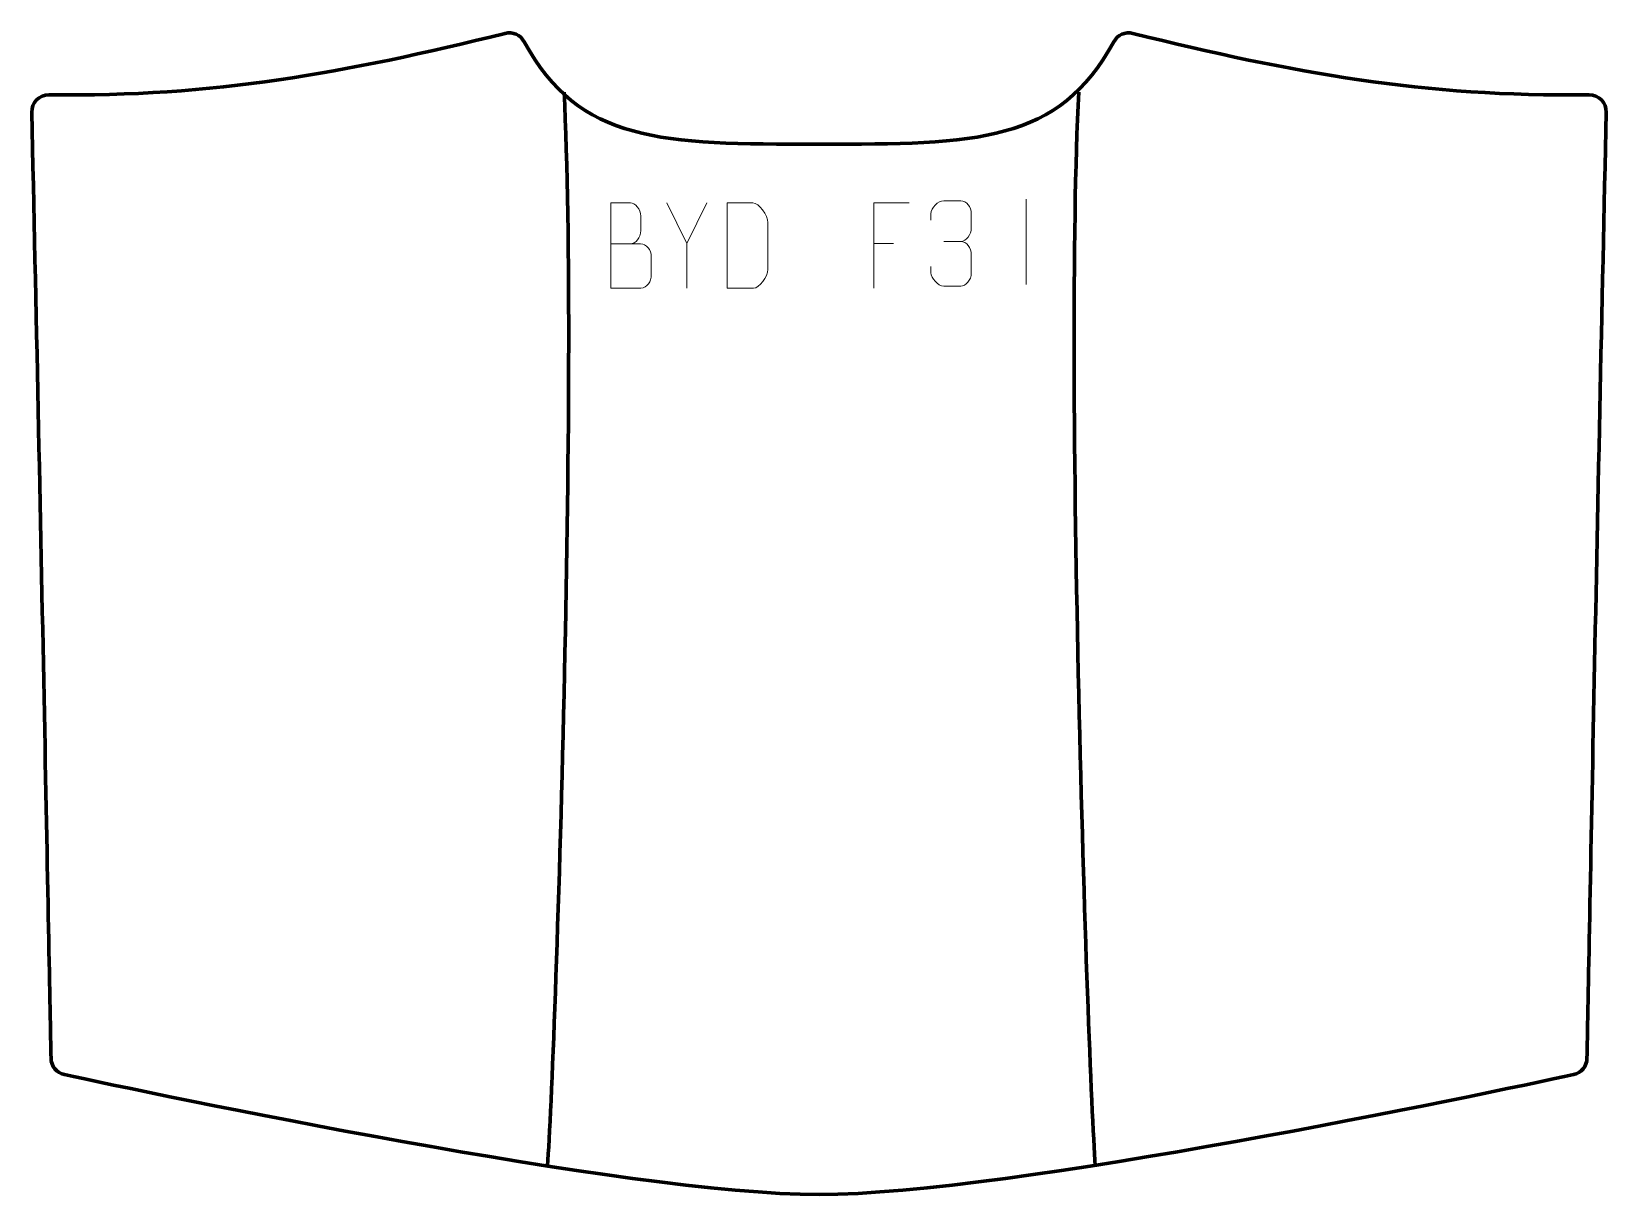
# Model space of a CAD drawing. Header units: millimetres. Extents: x -231 to 230, y -170 to 170.
import ezdxf

# ---------------------------------------------------------------- set-up
doc = ezdxf.new("R2010")
doc.units = ezdxf.units.MM
doc.header["$MEASUREMENT"] = 0
for name, color, linetype in [('layer 1', 7, 'Continuous'), ('layer 2', 7, 'Continuous'), ('layer 3', 7, 'Continuous')]:
    doc.layers.add(name, color=color, linetype=linetype)

msp = doc.modelspace()

# ---------------------------------------------------------------- linework, layer by layer
at = {"layer": 'layer 1', "color": 250, "lineweight": 9}
for points, knots in [([(-61.6121, 108.2613), (-58.6963, 108.2617), (-55.8218, 108.2617), (-52.9053, 108.2613), (-52.9053, 108.2613), (-51.3223, 108.244), (-49.7808, 106.5079), (-49.7808, 104.4583), (-49.7808, 104.4583), (-49.7811, 103.3297), (-49.7811, 100.2803), (-49.7808, 99.1514), (-49.7808, 99.1514), (-49.7667, 97.2935), (-51.0025, 95.2796), (-52.8629, 95.2965), (-52.8629, 95.2965), (-55.7796, 95.2969), (-58.696, 95.2969), (-61.6121, 95.2965), (-61.6121, 95.2965), (-61.6121, 103.6148), (-61.6121, 111.9326), (-61.6121, 120.2501), (-61.6121, 120.2501), (-59.7099, 120.2501), (-57.8074, 120.2501), (-55.9049, 120.2501), (-55.9049, 120.2501), (-54.5579, 120.2677), (-52.8776, 118.3572), (-52.8635, 116.3948), (-52.8635, 116.3948), (-52.8638, 114.3287), (-52.8638, 114.1827), (-52.8635, 112.1162), (-52.8635, 112.1162), (-52.8496, 110.0501), (-54.3357, 108.244), (-55.9464, 108.2613)], [0, 0, 0, 0, 0.09090909, 0.09090909, 0.09090909, 0.09090909, 0.18181818, 0.18181818, 0.18181818, 0.18181818, 0.27272727, 0.27272727, 0.27272727, 0.27272727, 0.36363636, 0.36363636, 0.36363636, 0.36363636, 0.45454545, 0.45454545, 0.45454545, 0.45454545, 0.54545455, 0.54545455, 0.54545455, 0.54545455, 0.63636364, 0.63636364, 0.63636364, 0.63636364, 0.72727273, 0.72727273, 0.72727273, 0.72727273, 0.81818182, 0.81818182, 0.81818182, 0.81818182, 1, 1, 1, 1]), ([(-33.4889, 120.2428), (-33.4889, 120.2428), (-39.3567, 108.3441), (-39.3567, 108.3441), (-39.3567, 108.3441), (-39.3567, 108.3441), (-39.3561, 95.2892), (-39.3561, 95.2892)], [0, 0, 0, 0, 0.33333333, 0.33333333, 0.33333333, 0.33333333, 1, 1, 1, 1]), ([(-27.5369, 95.3193), (-25.6682, 95.3197), (-21.7014, 95.2957), (-19.833, 95.2954), (-19.833, 95.2954), (-18.2904, 95.19), (-15.6311, 98.7316), (-15.64, 100.7489), (-15.64, 100.7489), (-15.6404, 106.519), (-15.6404, 108.6887), (-15.64, 114.458), (-15.64, 114.458), (-15.6434, 116.5961), (-18.3476, 120.2562), (-20.0724, 120.2427), (-20.0724, 120.2427), (-21.9362, 120.2427), (-25.722, 120.2427), (-27.5861, 120.2427), (-27.5861, 120.2427), (-27.5858, 114.4958), (-27.5366, 101.0666), (-27.5369, 95.3193)], [0, 0, 0, 0, 0.14285714, 0.14285714, 0.14285714, 0.14285714, 0.28571429, 0.28571429, 0.28571429, 0.28571429, 0.42857143, 0.42857143, 0.42857143, 0.42857143, 0.57142857, 0.57142857, 0.57142857, 0.57142857, 0.71428571, 0.71428571, 0.71428571, 0.71428571, 1, 1, 1, 1]), ([(25.6924, 120.2502), (25.6924, 120.2502), (15.3757, 120.2502), (15.3757, 120.2502), (15.3757, 120.2502), (15.3757, 120.2502), (15.3757, 95.2966), (15.3757, 95.2966)], [0, 0, 0, 0, 0.33333333, 0.33333333, 0.33333333, 0.33333333, 1, 1, 1, 1]), ([(32.0467, 115.163), (32.0467, 115.163), (32.0467, 117.0202), (32.0467, 117.0202), (32.0467, 117.0202), (32.0353, 118.7621), (34.1705, 120.8802), (35.8206, 120.8575), (35.8206, 120.8575), (37.4746, 120.8575), (39.1287, 120.8575), (40.7824, 120.8575), (40.7824, 120.8575), (42.541, 120.8663), (43.8218, 119.0195), (43.8574, 117.1074), (43.8574, 117.1074), (43.8571, 115.6723), (43.8571, 114.2372), (43.8574, 112.8017), (43.8574, 112.8017), (43.8184, 111.1482), (42.5342, 108.9182), (40.7725, 108.9282), (40.7725, 108.9282), (42.5385, 108.917), (43.8271, 107.1138), (43.8704, 105.0543), (43.8704, 105.0543), (43.87, 103.2696), (43.87, 101.4849), (43.8704, 99.6998), (43.8704, 99.6998), (43.8784, 97.6384), (42.2318, 95.8753), (40.7725, 95.8834), (40.7725, 95.8834), (39.1175, 95.8837), (37.4626, 95.8837), (35.8073, 95.8834), (35.8073, 95.8834), (34.0694, 95.8949), (32.0412, 98.2951), (32.0263, 99.7569), (32.0263, 99.7569), (32.0263, 99.7569), (32.0263, 101.6655), (32.0263, 101.6655)], [0, 0, 0, 0, 0.07692308, 0.07692308, 0.07692308, 0.07692308, 0.15384615, 0.15384615, 0.15384615, 0.15384615, 0.23076923, 0.23076923, 0.23076923, 0.23076923, 0.30769231, 0.30769231, 0.30769231, 0.30769231, 0.38461538, 0.38461538, 0.38461538, 0.38461538, 0.46153846, 0.46153846, 0.46153846, 0.46153846, 0.53846154, 0.53846154, 0.53846154, 0.53846154, 0.61538462, 0.61538462, 0.61538462, 0.61538462, 0.69230769, 0.69230769, 0.69230769, 0.69230769, 0.76923077, 0.76923077, 0.76923077, 0.76923077, 0.84615385, 0.84615385, 0.84615385, 0.84615385, 1, 1, 1, 1])]:
    msp.add_open_spline(points, degree=3, knots=knots, dxfattribs=at)
for points in [[(-39.3567, 108.3441), (-39.3567, 108.3441), (-45.2233, 120.2428), (-45.2233, 120.2428)], [(59.9729, 121.3147), (59.9729, 121.3147), (59.9729, 96.3406), (59.9729, 96.3406)], [(15.3757, 108.3705), (15.3757, 108.3705), (21.12, 108.3705), (21.12, 108.3705)], [(35.8209, 108.9178), (35.8209, 108.9178), (40.7864, 108.9178), (40.7864, 108.9178)]]:
    msp.add_open_spline(points, degree=3, dxfattribs=at)
at = {"layer": 'layer 2', "color": 12, "lineweight": 200}
msp.add_open_spline([(-0.7055, 137.4046), (45.5384, 137.4046), (69.4567, 137.7492), (85.5751, 167.3893), (85.5751, 167.3893), (86.6617, 169.387), (88.9586, 170.3992), (91.1624, 169.8538), (91.1624, 169.8538), (138.1115, 158.2361), (176.4129, 151.201), (224.6687, 151.8678), (224.6687, 151.8678), (227.4976, 151.9069), (229.7921, 149.5807), (229.7279, 146.7454), (229.7279, 146.7454), (227.1738, 34.2583), (224.547, -105.0183), (224.0778, -130.0959), (224.0778, -130.0959), (224.0344, -132.4207), (222.4039, -134.4075), (220.1359, -134.8979), (220.1359, -134.8979), (195.0985, -140.312), (55.244, -170), (-0.7055, -170), (-0.7055, -170), (-56.6553, -170), (-196.5095, -140.312), (-221.5468, -134.8979), (-221.5468, -134.8979), (-223.8149, -134.4075), (-225.4454, -132.4207), (-225.4891, -130.0959), (-225.4891, -130.0959), (-225.958, -105.0183), (-228.5848, 34.2583), (-231.1389, 146.7454), (-231.1389, 146.7454), (-231.2031, 149.5807), (-228.9086, 151.9069), (-226.0797, 151.8678), (-226.0797, 151.8678), (-177.8239, 151.201), (-139.5225, 158.2361), (-92.5734, 169.8538), (-92.5734, 169.8538), (-90.3696, 170.3992), (-88.0727, 169.387), (-86.9861, 167.3893), (-86.9861, 167.3893), (-70.868, 137.7492), (-46.9494, 137.4046), (-0.7055, 137.4046)], degree=3, knots=[0, 0, 0, 0, 0.06666667, 0.06666667, 0.06666667, 0.06666667, 0.13333333, 0.13333333, 0.13333333, 0.13333333, 0.2, 0.2, 0.2, 0.2, 0.26666667, 0.26666667, 0.26666667, 0.26666667, 0.33333333, 0.33333333, 0.33333333, 0.33333333, 0.4, 0.4, 0.4, 0.4, 0.46666667, 0.46666667, 0.46666667, 0.46666667, 0.53333333, 0.53333333, 0.53333333, 0.53333333, 0.6, 0.6, 0.6, 0.6, 0.66666667, 0.66666667, 0.66666667, 0.66666667, 0.73333333, 0.73333333, 0.73333333, 0.73333333, 0.8, 0.8, 0.8, 0.8, 0.86666667, 0.86666667, 0.86666667, 0.86666667, 1, 1, 1, 1], dxfattribs=at)
at = {"layer": 'layer 3', "color": 142, "lineweight": 200}
for points in [[(-75.3329, 152.6748), (-71.0717, 70.7146), (-77.9424, -130.3659), (-80.1617, -161.5433)], [(75.3327, 152.6748), (71.0715, 70.7146), (77.9422, -130.3659), (80.1615, -161.5433)]]:
    msp.add_open_spline(points, degree=3, dxfattribs=at)

doc.saveas('drawing.dxf')
